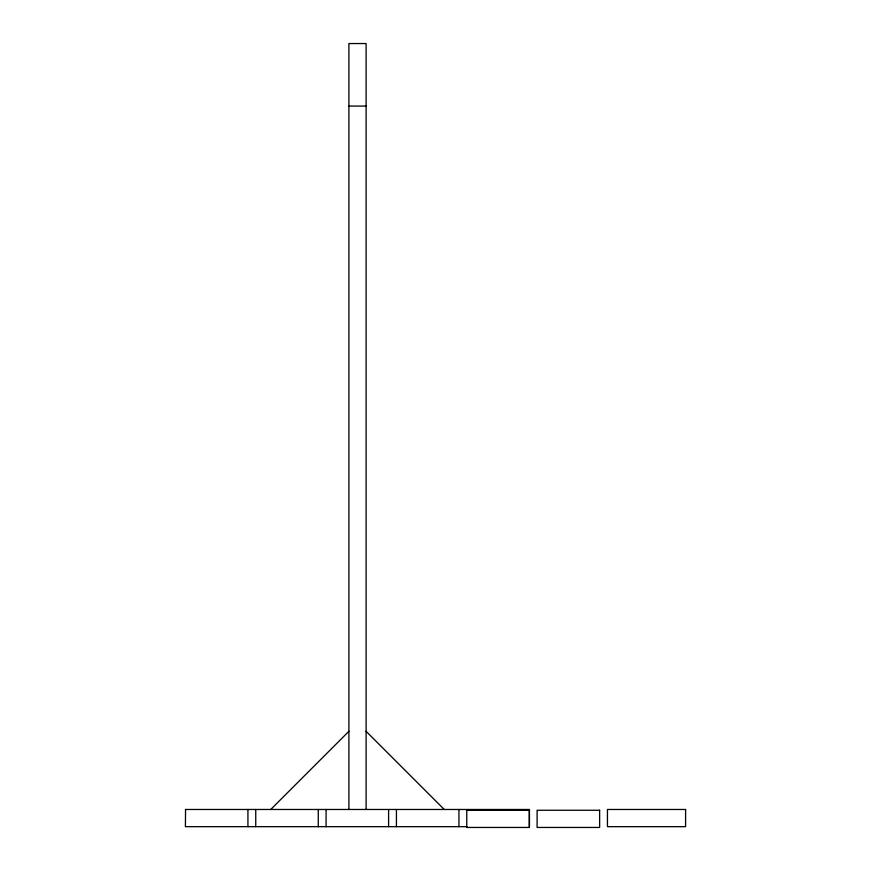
<?xml version="1.0" encoding="UTF-8"?>
<svg xmlns="http://www.w3.org/2000/svg" width="871" height="871" viewBox="0 0 871 871"><rect width="100%" height="100%" fill="white"/><g stroke="black" fill="none" stroke-linecap="round" stroke-linejoin="round"><path stroke-width="1.31" d="M270.75 809.475L348.901 731.313M348.901 106.077L366.103 106.077M185.403 809.475L529.448 809.475L529.448 826.666M466.921 826.666L185.403 826.666L185.556 809.475M366.103 731.313L444.254 809.475M458.952 809.475L458.952 826.666M396.425 809.475L396.425 826.666M388.608 809.475L388.608 826.666M366.103 809.475L366.103 43.55L348.901 43.55L348.901 809.475M326.081 809.475L326.081 826.666M318.263 809.475L318.263 826.666M255.747 809.475L255.747 826.666M247.93 809.475L247.93 826.666M685.597 809.475L607.446 809.475L607.446 826.666L685.597 826.666L685.597 809.475M529.285 810.259L466.758 810.259L466.758 827.45L529.285 827.45L529.285 810.259M599.629 810.259L537.102 810.259L537.102 827.45L599.629 827.45L599.629 810.259"/></g></svg>
